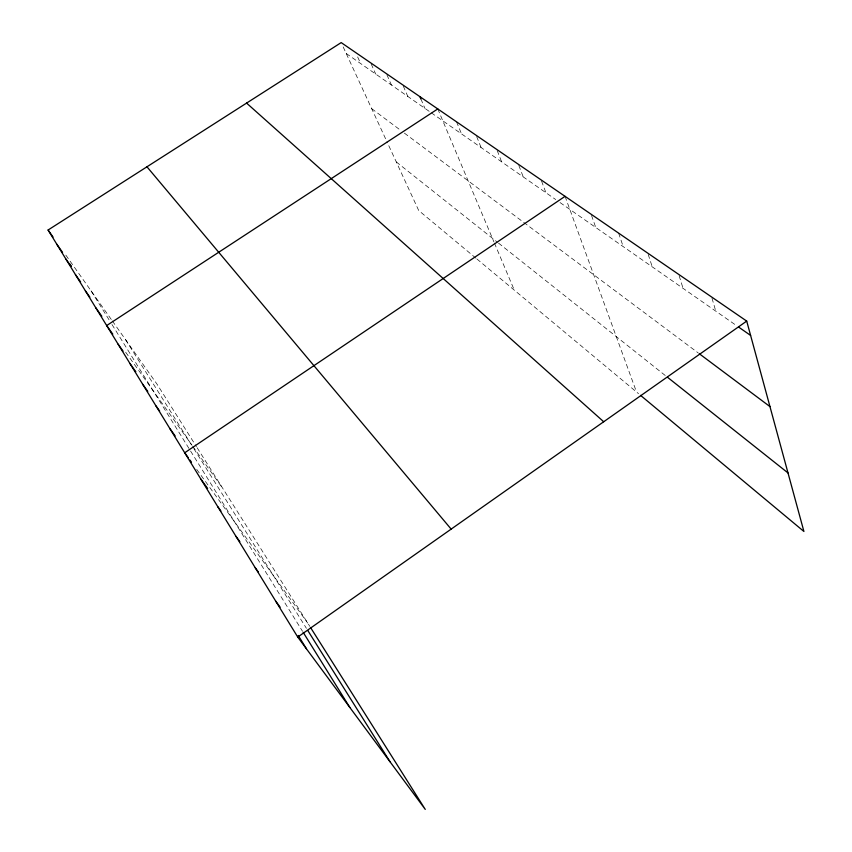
<?xml version="1.0" encoding="UTF-8"?>
<svg xmlns="http://www.w3.org/2000/svg" width="852" height="852" viewBox="0 0 852 852"><rect width="100%" height="100%" fill="white"/><g stroke="black" fill="none" stroke-linecap="round" stroke-linejoin="round"><path stroke-width="0.64" stroke-dasharray="4.26 3.19" d="M346.21 53.484L430.175 112.027M431.229 112.762L555.706 199.549M560.052 202.574L736.458 325.57M371.685 108.662L401.249 130.771M404.391 133.125L698.193 352.909M396.286 161.933L497.493 242.287M498.516 243.108L665.508 375.689M475.895 258.145L418.705 210.497L386.936 141.688M476.907 258.987L638.531 393.667M196.716 469.399L307.742 623.089M125.681 352.195L192.019 445.266M192.786 446.352L222.926 488.622M65.828 255.121L111.612 319.915M112.357 320.959L157.13 384.316L196.429 446.629M197.131 447.737L309.798 626.337M125.659 339.788L193.148 447.513M193.83 448.61L306.411 628.318M91.079 290.851L109.972 321.268M111.985 324.505L302.524 631.289M343.196 46.956L386.382 140.495M357.648 56.935L360.673 63.559M371.195 63.985L375.732 74.06M386.893 74.784L391.43 85.008M403.273 86.052L407.81 96.436M420.888 98.992L424.924 108.364M437.779 108.939L493.894 241.83M494.405 243.033L514.299 290.149M456.512 121.804L461.518 133.87M476.641 136.512L481.114 147.545M497.185 150.559L501.679 161.869M518.815 165.426L523.256 176.918M541.542 181.061L545.94 192.733M565.057 196.343L636.497 391.973M591.512 215.428L595.761 227.473M618.627 233.129L623.195 246.601M648.202 254.407L652.238 266.846M679.14 275.686L683.038 288.327M712.006 298.2L715.765 311.14"/><path stroke-width="1.28" d="M310.479 627.423L425.265 809.4L297.753 637.083L746.714 321.097L803.915 531.467L640.576 395.371M565.057 196.343L184.714 452.774L188.462 457.961M437.779 108.939L106.681 325.56L112.805 334.144M297.753 637.083L48.085 230.019L341.183 42.6L746.714 321.097M738.641 327.083L750.612 335.432M699.226 353.687L769.963 406.596M667.531 377.287L787.993 472.935M246.579 103.092L603.706 421.751M146.959 166.8L451.155 529.113M275.792 601.256L280.127 607.156M255.227 567.741L258.358 572.022M235.951 536.323L239.827 541.627M217.846 506.791L220.913 511.008M200.795 478.994L207.622 488.409M189.964 460.037L191.455 462.114M169.963 428.716L175.15 435.915M142.71 384.295L147.769 391.356M155.98 405.925L159.643 411.015M130.1 363.74L135.819 371.728M118.109 344.187L123.05 351.099M75.445 274.621L80.599 281.884M85.381 290.83L89.865 297.135M95.786 307.785L101.835 316.284M48.085 230.019L53.048 237.048M56.818 244.258L62.569 252.373M65.934 259.104L71.025 266.293M307.785 630.501L389.992 761.72M303.205 632.386L349.821 707.437M69.917 264.024L71.227 266.165M298.243 635.464L306.507 648.904M419.887 96.649L420.888 98.992"/></g></svg>
